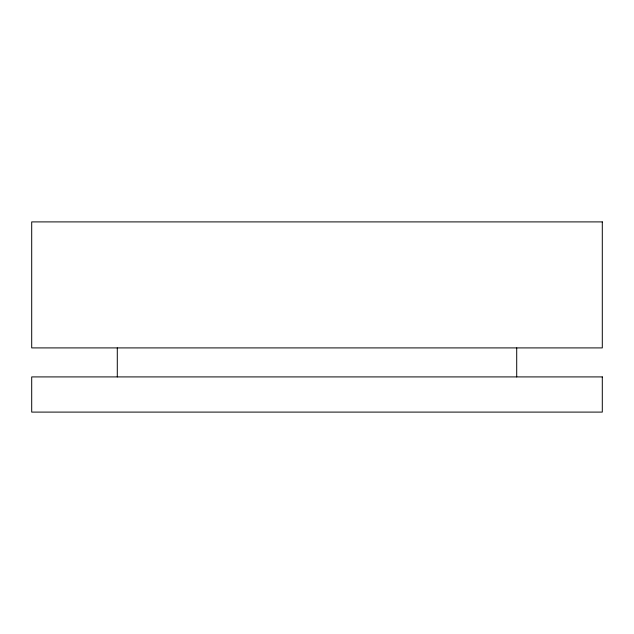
<?xml version="1.0" encoding="UTF-8"?>
<svg xmlns="http://www.w3.org/2000/svg" width="634" height="634" viewBox="0 0 634 634"><rect width="100%" height="100%" fill="white"/><g stroke="black" fill="none" stroke-linecap="round" stroke-linejoin="round"><path stroke-width="0.95" d="M516.71 347.907L516.71 376.913M117.29 347.907L117.29 376.913M602.3 221.9L31.7 221.9L31.7 347.907L602.3 347.907L602.3 221.9M602.3 376.913L31.7 376.913L31.7 412.1L602.3 412.1L602.3 376.913"/></g></svg>
